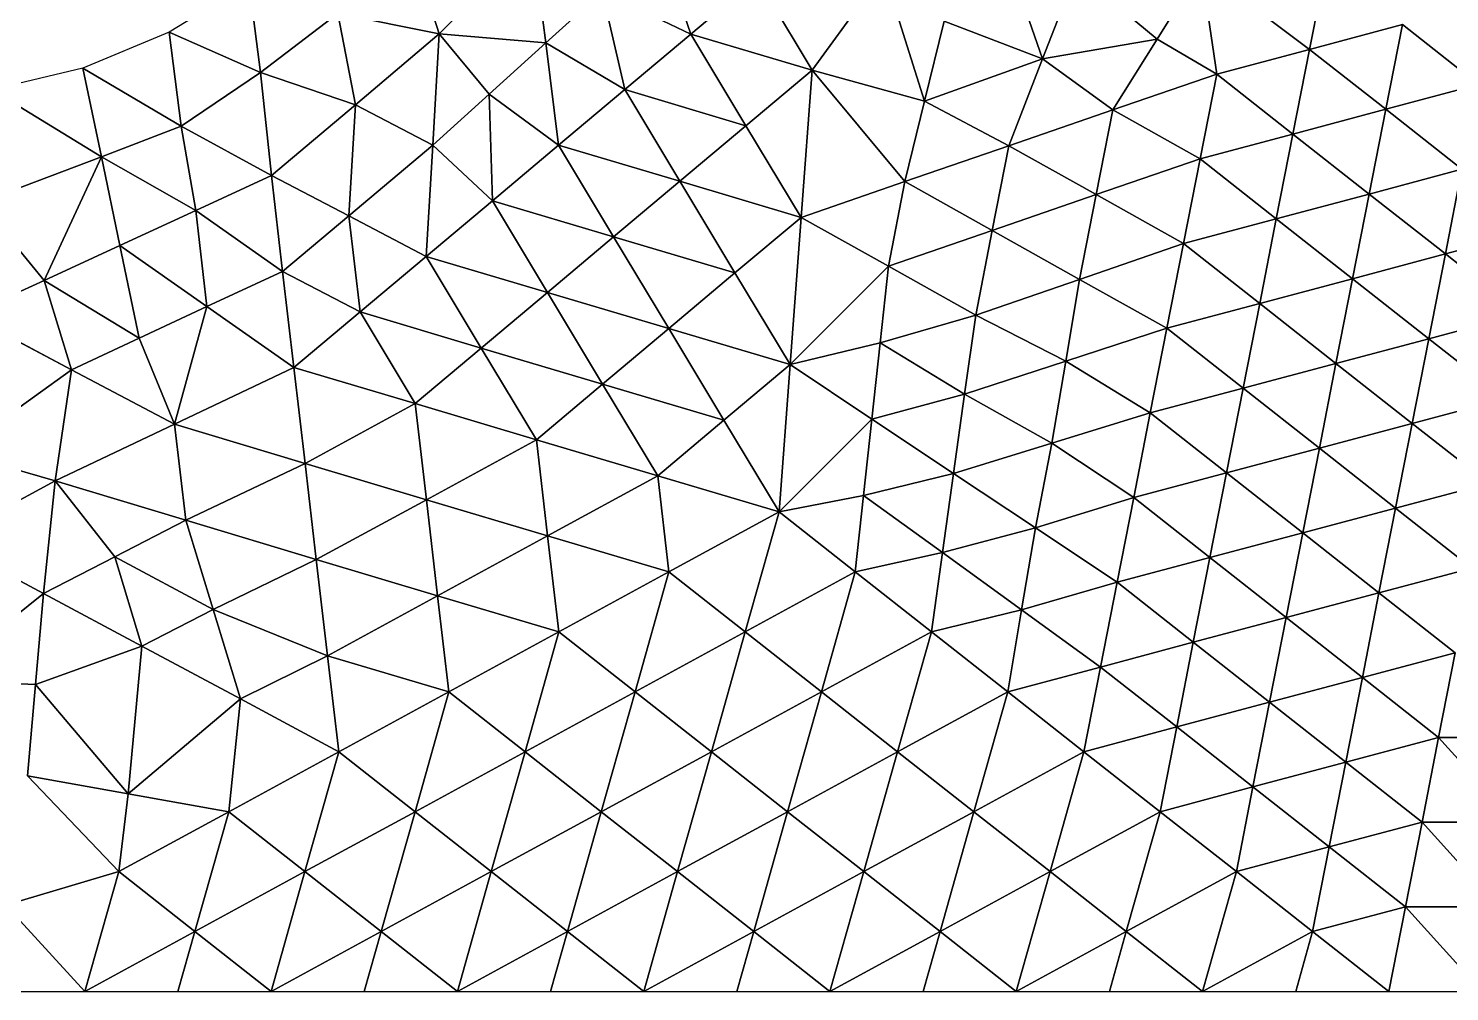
# Model space of a CAD drawing. Extents: x 100 to 350, y 100 to 150.
# Drawn here: x 152.18 to 176.02, y 100 to 116.15 of the extents above; entities that cross this region are included whole.
import ezdxf

# ---------------------------------------------------------------- set-up
doc = ezdxf.new("R2010")
doc.units = 0

msp = doc.modelspace()

# ---------------------------------------------------------------- linework, layer by layer
at = {"color": 1}
for p, q in [((169.192222, 115.643797), (168.425078, 117.830168)), ((168.425078, 117.830168), (169.192222, 115.643797)), ((158.580689, 117.592052), (159.071207, 116.061956)), ((159.071207, 116.061956), (158.580689, 117.592052)), ((160.64094, 117.626952), (159.071207, 116.061956)), ((159.071207, 116.061956), (160.64094, 117.626952)), ((160.856143, 115.910965), (160.64094, 117.626952)), ((160.64094, 117.626952), (160.856143, 115.910965)), ((163.291313, 116.05939), (162.750992, 117.625669)), ((162.750992, 117.625669), (163.291313, 116.05939)), ((166.526599, 117.100836), (165.325947, 115.454093)), ((165.325947, 115.454093), (166.526599, 117.100836)), ((167.212752, 114.931518), (166.526599, 117.100836)), ((166.526599, 117.100836), (167.212752, 114.931518)), ((169.192222, 115.643797), (169.75789, 117.101649)), ((169.75789, 117.101649), (169.192222, 115.643797)), ((171.111266, 115.974561), (169.75789, 117.101649)), ((169.75789, 117.101649), (171.111266, 115.974561)), ((171.111266, 115.974561), (171.853009, 117.162396)), ((171.853009, 117.162396), (171.111266, 115.974561)), ((173.669688, 115.802514), (171.853009, 117.162396)), ((171.853009, 117.162396), (172.112493, 115.387507)), ((171.853009, 117.162396), (173.669688, 115.802514)), ((172.112493, 115.387507), (171.853009, 117.162396)), ((173.669688, 115.802514), (173.948128, 117.223142)), ((173.948128, 117.223142), (173.669688, 115.802514)), ((156.073682, 115.413645), (155.877853, 116.90983)), ((155.877853, 116.90983), (156.073682, 115.413645)), ((163.291313, 116.05939), (164.401296, 116.991596)), ((164.401296, 116.991596), (163.291313, 116.05939)), ((164.401296, 116.991596), (165.325947, 115.454093)), ((165.325947, 115.454093), (164.401296, 116.991596)), ((161.803568, 116.768317), (160.856143, 115.910965)), ((160.856143, 115.910965), (161.803568, 116.768317)), ((161.803568, 116.768317), (163.291313, 116.05939)), ((161.803568, 116.768317), (162.18133, 115.127185)), ((163.291313, 116.05939), (161.803568, 116.768317)), ((162.18133, 115.127185), (161.803568, 116.768317)), ((156.073682, 115.413645), (157.366994, 116.401953)), ((157.366994, 116.401953), (156.073682, 115.413645)), ((157.366994, 116.401953), (157.66292, 114.874975)), ((159.071207, 116.061956), (157.366994, 116.401953)), ((157.366994, 116.401953), (159.071207, 116.061956)), ((157.66292, 114.874975), (157.366994, 116.401953)), ((167.541919, 116.277871), (167.212752, 114.931518)), ((167.212752, 114.931518), (167.541919, 116.277871)), ((167.541919, 116.277871), (169.192222, 115.643797)), ((169.192222, 115.643797), (167.541919, 116.277871)), ((175.226884, 116.217522), (173.669688, 115.802514)), ((173.669688, 115.802514), (175.226884, 116.217522)), ((175.226884, 116.217522), (174.948444, 114.796894)), ((174.948444, 114.796894), (175.226884, 116.217522)), ((175.226884, 116.217522), (176.505639, 115.211901)), ((176.505639, 115.211901), (175.226884, 116.217522)), ((154.539905, 116.089935), (156.073682, 115.413645)), ((156.073682, 115.413645), (154.539905, 116.089935)), ((154.539905, 116.089935), (154.739786, 114.517181)), ((154.739786, 114.517181), (154.539905, 116.089935)), ((157.66292, 114.874975), (159.071207, 116.061956)), ((159.071207, 116.061956), (157.66292, 114.874975)), ((158.961294, 114.196262), (159.071207, 116.061956)), ((159.071207, 116.061956), (158.961294, 114.196262)), ((159.071207, 116.061956), (160.856143, 115.910965)), ((160.856143, 115.910965), (159.071207, 116.061956)), ((159.071207, 116.061956), (159.908719, 115.053614)), ((159.908719, 115.053614), (159.071207, 116.061956)), ((160.856143, 115.910965), (159.908719, 115.053614)), ((159.908719, 115.053614), (160.856143, 115.910965)), ((161.071347, 114.194979), (160.856143, 115.910965)), ((162.18133, 115.127185), (160.856143, 115.910965)), ((160.856143, 115.910965), (161.071347, 114.194979)), ((160.856143, 115.910965), (162.18133, 115.127185)), ((163.291313, 116.05939), (162.18133, 115.127185)), ((162.18133, 115.127185), (163.291313, 116.05939)), ((164.215964, 114.521887), (163.291313, 116.05939)), ((165.325947, 115.454093), (163.291313, 116.05939)), ((163.291313, 116.05939), (164.215964, 114.521887)), ((163.291313, 116.05939), (165.325947, 115.454093)), ((171.111266, 115.974561), (169.192222, 115.643797)), ((169.192222, 115.643797), (171.111266, 115.974561)), ((170.369523, 114.786727), (171.111266, 115.974561)), ((171.111266, 115.974561), (170.369523, 114.786727)), ((172.112493, 115.387507), (171.111266, 115.974561)), ((171.111266, 115.974561), (172.112493, 115.387507)), ((167.212752, 114.931518), (169.192222, 115.643797)), ((169.192222, 115.643797), (167.212752, 114.931518)), ((169.192222, 115.643797), (168.626554, 114.185946)), ((168.626554, 114.185946), (169.192222, 115.643797)), ((169.192222, 115.643797), (170.369523, 114.786727)), ((170.369523, 114.786727), (169.192222, 115.643797)), ((172.112493, 115.387507), (173.669688, 115.802514)), ((173.669688, 115.802514), (172.112493, 115.387507)), ((173.391249, 114.381887), (173.669688, 115.802514)), ((173.669688, 115.802514), (173.391249, 114.381887)), ((173.669688, 115.802514), (174.948444, 114.796894)), ((174.948444, 114.796894), (173.669688, 115.802514)), ((153.09017, 115.489435), (154.739786, 114.517181)), ((153.402058, 114.0023), (153.09017, 115.489435)), ((154.739786, 114.517181), (153.09017, 115.489435)), ((153.09017, 115.489435), (153.402058, 114.0023)), ((154.739786, 114.517181), (156.073682, 115.413645)), ((156.073682, 115.413645), (154.739786, 114.517181)), ((156.254633, 113.687993), (156.073682, 115.413645)), ((156.073682, 115.413645), (157.66292, 114.874975)), ((156.073682, 115.413645), (156.254633, 113.687993)), ((157.66292, 114.874975), (156.073682, 115.413645)), ((164.215964, 114.521887), (165.325947, 115.454093)), ((165.325947, 115.454093), (164.215964, 114.521887)), ((165.325947, 115.454093), (165.140616, 112.984384)), ((165.140616, 112.984384), (165.325947, 115.454093)), ((166.883585, 113.585165), (165.325947, 115.454093)), ((165.325947, 115.454093), (167.212752, 114.931518)), ((167.212752, 114.931518), (165.325947, 115.454093)), ((165.325947, 115.454093), (166.883585, 113.585165)), ((170.369523, 114.786727), (172.112493, 115.387507)), ((172.112493, 115.387507), (170.369523, 114.786727)), ((171.834053, 113.966879), (172.112493, 115.387507)), ((172.112493, 115.387507), (171.834053, 113.966879)), ((172.112493, 115.387507), (173.391249, 114.381887)), ((173.391249, 114.381887), (172.112493, 115.387507)), ((174.948444, 114.796894), (176.505639, 115.211901)), ((176.505639, 115.211901), (174.948444, 114.796894)), ((153.402058, 114.0023), (151.564345, 115.123117)), ((151.564345, 115.123117), (153.402058, 114.0023)), ((159.908719, 115.053614), (158.961294, 114.196262)), ((158.961294, 114.196262), (159.908719, 115.053614)), ((159.908719, 115.053614), (161.071347, 114.194979)), ((159.908719, 115.053614), (159.961364, 113.262773)), ((161.071347, 114.194979), (159.908719, 115.053614)), ((159.961364, 113.262773), (159.908719, 115.053614)), ((162.18133, 115.127185), (161.071347, 114.194979)), ((161.071347, 114.194979), (162.18133, 115.127185)), ((162.18133, 115.127185), (164.215964, 114.521887)), ((162.18133, 115.127185), (163.105981, 113.589682)), ((164.215964, 114.521887), (162.18133, 115.127185)), ((163.105981, 113.589682), (162.18133, 115.127185)), ((166.883585, 113.585165), (167.212752, 114.931518)), ((167.212752, 114.931518), (166.883585, 113.585165)), ((168.626554, 114.185946), (167.212752, 114.931518)), ((167.212752, 114.931518), (168.626554, 114.185946)), ((157.66292, 114.874975), (156.254633, 113.687993)), ((156.254633, 113.687993), (157.66292, 114.874975)), ((157.66292, 114.874975), (157.553007, 113.009281)), ((157.553007, 113.009281), (157.66292, 114.874975)), ((158.961294, 114.196262), (157.66292, 114.874975)), ((157.66292, 114.874975), (158.961294, 114.196262)), ((168.626554, 114.185946), (170.369523, 114.786727)), ((170.369523, 114.786727), (168.626554, 114.185946)), ((170.369523, 114.786727), (170.091084, 113.366099)), ((170.091084, 113.366099), (170.369523, 114.786727)), ((171.834053, 113.966879), (170.369523, 114.786727)), ((170.369523, 114.786727), (171.834053, 113.966879)), ((173.391249, 114.381887), (174.948444, 114.796894)), ((174.948444, 114.796894), (173.391249, 114.381887)), ((174.948444, 114.796894), (174.670004, 113.376266)), ((174.670004, 113.376266), (174.948444, 114.796894)), ((174.948444, 114.796894), (176.2272, 113.791273)), ((176.2272, 113.791273), (174.948444, 114.796894)), ((153.402058, 114.0023), (154.739786, 114.517181)), ((154.739786, 114.517181), (153.402058, 114.0023)), ((156.254633, 113.687993), (154.739786, 114.517181)), ((154.739786, 114.517181), (154.98429, 113.101579)), ((154.739786, 114.517181), (156.254633, 113.687993)), ((154.98429, 113.101579), (154.739786, 114.517181)), ((164.215964, 114.521887), (163.105981, 113.589682)), ((163.105981, 113.589682), (164.215964, 114.521887)), ((165.140616, 112.984384), (164.215964, 114.521887)), ((164.215964, 114.521887), (165.140616, 112.984384)), ((173.391249, 114.381887), (171.834053, 113.966879)), ((171.834053, 113.966879), (173.391249, 114.381887)), ((173.112809, 112.961259), (173.391249, 114.381887)), ((173.391249, 114.381887), (173.112809, 112.961259)), ((174.670004, 113.376266), (173.391249, 114.381887)), ((173.391249, 114.381887), (174.670004, 113.376266)), ((151.368802, 113.232727), (153.402058, 114.0023)), ((153.402058, 114.0023), (151.368802, 113.232727)), ((153.402058, 114.0023), (152.443602, 111.928751)), ((152.443602, 111.928751), (153.402058, 114.0023)), ((153.713946, 112.515165), (153.402058, 114.0023)), ((154.98429, 113.101579), (153.402058, 114.0023)), ((153.402058, 114.0023), (153.713946, 112.515165)), ((153.402058, 114.0023), (154.98429, 113.101579)), ((157.553007, 113.009281), (158.961294, 114.196262)), ((158.961294, 114.196262), (157.553007, 113.009281)), ((158.961294, 114.196262), (158.851381, 112.330568)), ((158.851381, 112.330568), (158.961294, 114.196262)), ((159.961364, 113.262773), (158.961294, 114.196262)), ((158.961294, 114.196262), (159.961364, 113.262773)), ((159.961364, 113.262773), (161.071347, 114.194979)), ((161.071347, 114.194979), (159.961364, 113.262773)), ((163.105981, 113.589682), (161.071347, 114.194979)), ((161.071347, 114.194979), (161.995998, 112.657476)), ((161.995998, 112.657476), (161.071347, 114.194979)), ((161.071347, 114.194979), (163.105981, 113.589682)), ((166.883585, 113.585165), (168.626554, 114.185946)), ((168.626554, 114.185946), (166.883585, 113.585165)), ((168.626554, 114.185946), (168.348115, 112.765318)), ((168.348115, 112.765318), (168.626554, 114.185946)), ((170.091084, 113.366099), (168.626554, 114.185946)), ((168.626554, 114.185946), (170.091084, 113.366099)), ((170.091084, 113.366099), (171.834053, 113.966879)), ((171.834053, 113.966879), (170.091084, 113.366099)), ((171.834053, 113.966879), (171.555613, 112.546251)), ((171.555613, 112.546251), (171.834053, 113.966879)), ((173.112809, 112.961259), (171.834053, 113.966879)), ((171.834053, 113.966879), (173.112809, 112.961259)), ((176.2272, 113.791273), (174.670004, 113.376266)), ((174.670004, 113.376266), (176.2272, 113.791273)), ((175.94876, 112.370645), (176.2272, 113.791273)), ((176.2272, 113.791273), (175.94876, 112.370645)), ((154.98429, 113.101579), (156.254633, 113.687993)), ((156.254633, 113.687993), (154.98429, 113.101579)), ((157.553007, 113.009281), (156.254633, 113.687993)), ((156.254633, 113.687993), (156.443024, 112.077075)), ((156.254633, 113.687993), (157.553007, 113.009281)), ((156.443024, 112.077075), (156.254633, 113.687993)), ((163.105981, 113.589682), (161.995998, 112.657476)), ((161.995998, 112.657476), (163.105981, 113.589682)), ((164.030633, 112.052179), (163.105981, 113.589682)), ((163.105981, 113.589682), (165.140616, 112.984384)), ((165.140616, 112.984384), (163.105981, 113.589682)), ((163.105981, 113.589682), (164.030633, 112.052179)), ((165.140616, 112.984384), (166.883585, 113.585165)), ((166.883585, 113.585165), (165.140616, 112.984384)), ((166.605145, 112.164537), (166.883585, 113.585165)), ((166.883585, 113.585165), (166.605145, 112.164537)), ((166.883585, 113.585165), (168.348115, 112.765318)), ((168.348115, 112.765318), (166.883585, 113.585165)), ((158.851381, 112.330568), (159.961364, 113.262773)), ((159.961364, 113.262773), (158.851381, 112.330568)), ((160.886015, 111.725271), (159.961364, 113.262773)), ((161.995998, 112.657476), (159.961364, 113.262773)), ((159.961364, 113.262773), (160.886015, 111.725271)), ((159.961364, 113.262773), (161.995998, 112.657476)), ((170.091084, 113.366099), (168.348115, 112.765318)), ((168.348115, 112.765318), (170.091084, 113.366099)), ((169.812644, 111.945471), (170.091084, 113.366099)), ((170.091084, 113.366099), (169.812644, 111.945471)), ((171.555613, 112.546251), (170.091084, 113.366099)), ((170.091084, 113.366099), (171.555613, 112.546251)), ((174.670004, 113.376266), (173.112809, 112.961259)), ((173.112809, 112.961259), (174.670004, 113.376266)), ((174.391565, 111.955638), (174.670004, 113.376266)), ((174.670004, 113.376266), (174.391565, 111.955638)), ((174.670004, 113.376266), (175.94876, 112.370645)), ((175.94876, 112.370645), (174.670004, 113.376266)), ((151.368802, 113.232727), (152.443602, 111.928751)), ((152.443602, 111.928751), (151.368802, 113.232727)), ((153.713946, 112.515165), (154.98429, 113.101579)), ((154.98429, 113.101579), (153.713946, 112.515165)), ((154.98429, 113.101579), (155.17268, 111.490661)), ((156.443024, 112.077075), (154.98429, 113.101579)), ((154.98429, 113.101579), (156.443024, 112.077075)), ((155.17268, 111.490661), (154.98429, 113.101579)), ((156.443024, 112.077075), (157.553007, 113.009281)), ((157.553007, 113.009281), (156.443024, 112.077075)), ((158.851381, 112.330568), (157.553007, 113.009281)), ((157.553007, 113.009281), (157.741397, 111.398362)), ((157.553007, 113.009281), (158.851381, 112.330568)), ((157.741397, 111.398362), (157.553007, 113.009281)), ((164.030633, 112.052179), (165.140616, 112.984384)), ((165.140616, 112.984384), (164.030633, 112.052179)), ((165.140616, 112.984384), (164.955284, 110.514676)), ((164.955284, 110.514676), (165.140616, 112.984384)), ((165.140616, 112.984384), (166.605145, 112.164537)), ((166.605145, 112.164537), (165.140616, 112.984384)), ((173.112809, 112.961259), (171.555613, 112.546251)), ((171.555613, 112.546251), (173.112809, 112.961259)), ((172.834369, 111.540631), (173.112809, 112.961259)), ((173.112809, 112.961259), (172.834369, 111.540631)), ((174.391565, 111.955638), (173.112809, 112.961259)), ((173.112809, 112.961259), (174.391565, 111.955638)), ((175.94876, 112.370645), (177.505956, 112.785652)), ((177.505956, 112.785652), (175.94876, 112.370645)), ((160.886015, 111.725271), (161.995998, 112.657476)), ((161.995998, 112.657476), (160.886015, 111.725271)), ((161.995998, 112.657476), (164.030633, 112.052179)), ((161.995998, 112.657476), (162.92065, 111.119973)), ((164.030633, 112.052179), (161.995998, 112.657476)), ((162.92065, 111.119973), (161.995998, 112.657476)), ((168.348115, 112.765318), (166.605145, 112.164537)), ((166.605145, 112.164537), (168.348115, 112.765318)), ((168.069675, 111.34469), (168.348115, 112.765318)), ((168.348115, 112.765318), (168.069675, 111.34469)), ((168.348115, 112.765318), (169.812644, 111.945471)), ((169.812644, 111.945471), (168.348115, 112.765318)), ((169.812644, 111.945471), (171.555613, 112.546251)), ((171.555613, 112.546251), (169.812644, 111.945471)), ((171.277174, 111.125624), (171.555613, 112.546251)), ((171.555613, 112.546251), (171.277174, 111.125624)), ((171.555613, 112.546251), (172.834369, 111.540631)), ((172.834369, 111.540631), (171.555613, 112.546251)), ((152.443602, 111.928751), (153.713946, 112.515165)), ((153.713946, 112.515165), (152.443602, 111.928751)), ((154.037134, 110.960082), (153.713946, 112.515165)), ((153.713946, 112.515165), (155.17268, 111.490661)), ((155.17268, 111.490661), (153.713946, 112.515165)), ((153.713946, 112.515165), (154.037134, 110.960082)), ((157.741397, 111.398362), (158.851381, 112.330568)), ((158.851381, 112.330568), (157.741397, 111.398362)), ((160.886015, 111.725271), (158.851381, 112.330568)), ((158.851381, 112.330568), (159.776032, 110.793065)), ((158.851381, 112.330568), (160.886015, 111.725271)), ((159.776032, 110.793065), (158.851381, 112.330568)), ((175.94876, 112.370645), (174.391565, 111.955638)), ((174.391565, 111.955638), (175.94876, 112.370645)), ((175.670321, 110.950017), (175.94876, 112.370645)), ((175.94876, 112.370645), (175.670321, 110.950017)), ((177.227516, 111.365024), (175.94876, 112.370645)), ((175.94876, 112.370645), (177.227516, 111.365024)), ((155.17268, 111.490661), (156.443024, 112.077075)), ((156.443024, 112.077075), (155.17268, 111.490661)), ((156.631414, 110.466157), (156.443024, 112.077075)), ((156.443024, 112.077075), (157.741397, 111.398362)), ((157.741397, 111.398362), (156.443024, 112.077075)), ((156.443024, 112.077075), (156.631414, 110.466157)), ((164.955284, 110.514676), (166.605145, 112.164537)), ((166.605145, 112.164537), (164.955284, 110.514676)), ((166.605145, 112.164537), (166.466036, 110.883239)), ((166.466036, 110.883239), (166.605145, 112.164537)), ((168.069675, 111.34469), (166.605145, 112.164537)), ((166.605145, 112.164537), (168.069675, 111.34469)), ((152.443602, 111.928751), (151.173258, 111.342337)), ((151.173258, 111.342337), (152.443602, 111.928751)), ((154.037134, 110.960082), (152.443602, 111.928751)), ((152.443602, 111.928751), (152.901587, 110.429503)), ((152.443602, 111.928751), (154.037134, 110.960082)), ((152.901587, 110.429503), (152.443602, 111.928751)), ((162.92065, 111.119973), (164.030633, 112.052179)), ((164.030633, 112.052179), (162.92065, 111.119973)), ((164.955284, 110.514676), (164.030633, 112.052179)), ((164.030633, 112.052179), (164.955284, 110.514676)), ((168.069675, 111.34469), (169.812644, 111.945471)), ((169.812644, 111.945471), (168.069675, 111.34469)), ((169.812644, 111.945471), (169.580648, 110.571286)), ((169.580648, 110.571286), (169.812644, 111.945471)), ((171.277174, 111.125624), (169.812644, 111.945471)), ((169.812644, 111.945471), (171.277174, 111.125624)), ((174.391565, 111.955638), (172.834369, 111.540631)), ((172.834369, 111.540631), (174.391565, 111.955638)), ((174.113125, 110.53501), (174.391565, 111.955638)), ((174.391565, 111.955638), (174.113125, 110.53501)), ((175.670321, 110.950017), (174.391565, 111.955638)), ((174.391565, 111.955638), (175.670321, 110.950017)), ((160.886015, 111.725271), (159.776032, 110.793065)), ((159.776032, 110.793065), (160.886015, 111.725271)), ((161.810667, 110.187768), (160.886015, 111.725271)), ((162.92065, 111.119973), (160.886015, 111.725271)), ((160.886015, 111.725271), (161.810667, 110.187768)), ((160.886015, 111.725271), (162.92065, 111.119973)), ((152.901587, 110.429503), (151.173258, 111.342337)), ((151.173258, 111.342337), (152.901587, 110.429503)), ((154.037134, 110.960082), (155.17268, 111.490661)), ((155.17268, 111.490661), (154.037134, 110.960082)), ((155.17268, 111.490661), (154.629915, 109.516668)), ((154.629915, 109.516668), (155.17268, 111.490661)), ((156.631414, 110.466157), (155.17268, 111.490661)), ((155.17268, 111.490661), (156.631414, 110.466157)), ((157.741397, 111.398362), (156.631414, 110.466157)), ((156.631414, 110.466157), (157.741397, 111.398362)), ((157.741397, 111.398362), (158.666049, 109.860859)), ((159.776032, 110.793065), (157.741397, 111.398362)), ((157.741397, 111.398362), (159.776032, 110.793065)), ((158.666049, 109.860859), (157.741397, 111.398362)), ((166.466036, 110.883239), (168.069675, 111.34469)), ((168.069675, 111.34469), (166.466036, 110.883239)), ((168.069675, 111.34469), (167.884122, 110.016949)), ((167.884122, 110.016949), (168.069675, 111.34469)), ((169.580648, 110.571286), (168.069675, 111.34469)), ((168.069675, 111.34469), (169.580648, 110.571286)), ((172.834369, 111.540631), (171.277174, 111.125624)), ((171.277174, 111.125624), (172.834369, 111.540631)), ((172.55593, 110.120003), (172.834369, 111.540631)), ((172.834369, 111.540631), (172.55593, 110.120003)), ((172.834369, 111.540631), (174.113125, 110.53501)), ((174.113125, 110.53501), (172.834369, 111.540631)), ((177.227516, 111.365024), (175.670321, 110.950017)), ((175.670321, 110.950017), (177.227516, 111.365024)), ((162.92065, 111.119973), (161.810667, 110.187768)), ((161.810667, 110.187768), (162.92065, 111.119973)), ((163.845301, 109.58247), (162.92065, 111.119973)), ((162.92065, 111.119973), (164.955284, 110.514676)), ((164.955284, 110.514676), (162.92065, 111.119973)), ((162.92065, 111.119973), (163.845301, 109.58247)), ((169.580648, 110.571286), (171.277174, 111.125624)), ((171.277174, 111.125624), (169.580648, 110.571286)), ((171.277174, 111.125624), (170.998734, 109.704996)), ((170.998734, 109.704996), (171.277174, 111.125624)), ((172.55593, 110.120003), (171.277174, 111.125624)), ((171.277174, 111.125624), (172.55593, 110.120003)), ((152.901587, 110.429503), (154.037134, 110.960082)), ((154.037134, 110.960082), (152.901587, 110.429503)), ((154.629915, 109.516668), (154.037134, 110.960082)), ((154.037134, 110.960082), (154.629915, 109.516668)), ((164.955284, 110.514676), (166.466036, 110.883239)), ((166.466036, 110.883239), (164.955284, 110.514676)), ((166.466036, 110.883239), (166.326927, 109.601942)), ((166.326927, 109.601942), (166.466036, 110.883239)), ((166.466036, 110.883239), (167.884122, 110.016949)), ((167.884122, 110.016949), (166.466036, 110.883239)), ((175.670321, 110.950017), (174.113125, 110.53501)), ((174.113125, 110.53501), (175.670321, 110.950017)), ((175.391881, 109.529389), (175.670321, 110.950017)), ((175.670321, 110.950017), (175.391881, 109.529389)), ((176.949077, 109.944396), (175.670321, 110.950017)), ((175.670321, 110.950017), (176.949077, 109.944396)), ((158.666049, 109.860859), (159.776032, 110.793065)), ((159.776032, 110.793065), (158.666049, 109.860859)), ((159.776032, 110.793065), (161.810667, 110.187768)), ((159.776032, 110.793065), (160.700683, 109.255562)), ((161.810667, 110.187768), (159.776032, 110.793065)), ((160.700683, 109.255562), (159.776032, 110.793065)), ((152.901587, 110.429503), (150.97608, 109.043906)), ((150.97608, 109.043906), (152.901587, 110.429503)), ((152.628416, 108.567179), (152.901587, 110.429503)), ((152.901587, 110.429503), (152.628416, 108.567179)), ((152.901587, 110.429503), (154.629915, 109.516668)), ((154.629915, 109.516668), (152.901587, 110.429503)), ((154.629915, 109.516668), (156.631414, 110.466157)), ((156.631414, 110.466157), (154.629915, 109.516668)), ((156.819805, 108.855239), (156.631414, 110.466157)), ((158.666049, 109.860859), (156.631414, 110.466157)), ((156.631414, 110.466157), (156.819805, 108.855239)), ((156.631414, 110.466157), (158.666049, 109.860859)), ((163.845301, 109.58247), (164.955284, 110.514676)), ((164.955284, 110.514676), (163.845301, 109.58247)), ((164.955284, 110.514676), (164.769952, 108.044967)), ((164.769952, 108.044967), (164.955284, 110.514676)), ((166.326927, 109.601942), (164.955284, 110.514676)), ((164.955284, 110.514676), (166.326927, 109.601942)), ((167.884122, 110.016949), (169.580648, 110.571286)), ((169.580648, 110.571286), (167.884122, 110.016949)), ((169.580648, 110.571286), (169.348652, 109.197102)), ((169.348652, 109.197102), (169.580648, 110.571286)), ((170.998734, 109.704996), (169.580648, 110.571286)), ((169.580648, 110.571286), (170.998734, 109.704996)), ((174.113125, 110.53501), (172.55593, 110.120003)), ((172.55593, 110.120003), (174.113125, 110.53501)), ((174.113125, 110.53501), (173.834686, 109.114382)), ((173.834686, 109.114382), (174.113125, 110.53501)), ((174.113125, 110.53501), (175.391881, 109.529389)), ((175.391881, 109.529389), (174.113125, 110.53501)), ((160.700683, 109.255562), (161.810667, 110.187768)), ((161.810667, 110.187768), (160.700683, 109.255562)), ((161.810667, 110.187768), (163.845301, 109.58247)), ((162.735318, 108.650265), (161.810667, 110.187768)), ((161.810667, 110.187768), (162.735318, 108.650265)), ((163.845301, 109.58247), (161.810667, 110.187768)), ((167.884122, 110.016949), (166.326927, 109.601942)), ((166.326927, 109.601942), (167.884122, 110.016949)), ((167.884122, 110.016949), (167.69857, 108.689208)), ((167.69857, 108.689208), (167.884122, 110.016949)), ((167.884122, 110.016949), (169.348652, 109.197102)), ((169.348652, 109.197102), (167.884122, 110.016949)), ((172.55593, 110.120003), (170.998734, 109.704996)), ((170.998734, 109.704996), (172.55593, 110.120003)), ((172.27749, 108.699375), (172.55593, 110.120003)), ((172.55593, 110.120003), (172.27749, 108.699375)), ((172.55593, 110.120003), (173.834686, 109.114382)), ((173.834686, 109.114382), (172.55593, 110.120003)), ((175.391881, 109.529389), (176.949077, 109.944396)), ((176.949077, 109.944396), (175.391881, 109.529389)), ((158.666049, 109.860859), (156.819805, 108.855239)), ((156.819805, 108.855239), (158.666049, 109.860859)), ((160.700683, 109.255562), (158.666049, 109.860859)), ((158.666049, 109.860859), (158.854439, 108.249941)), ((158.854439, 108.249941), (158.666049, 109.860859)), ((158.666049, 109.860859), (160.700683, 109.255562)), ((169.348652, 109.197102), (170.998734, 109.704996)), ((170.998734, 109.704996), (169.348652, 109.197102)), ((170.720295, 108.284368), (170.998734, 109.704996)), ((170.998734, 109.704996), (170.720295, 108.284368)), ((170.998734, 109.704996), (172.27749, 108.699375)), ((172.27749, 108.699375), (170.998734, 109.704996)), ((154.629915, 109.516668), (152.628416, 108.567179)), ((152.628416, 108.567179), (154.629915, 109.516668)), ((154.818306, 107.90575), (154.629915, 109.516668)), ((156.819805, 108.855239), (154.629915, 109.516668)), ((154.629915, 109.516668), (154.818306, 107.90575)), ((154.629915, 109.516668), (156.819805, 108.855239)), ((163.845301, 109.58247), (162.735318, 108.650265)), ((162.735318, 108.650265), (163.845301, 109.58247)), ((164.769952, 108.044967), (163.845301, 109.58247)), ((163.845301, 109.58247), (164.769952, 108.044967)), ((164.769952, 108.044967), (166.326927, 109.601942)), ((166.326927, 109.601942), (164.769952, 108.044967)), ((166.326927, 109.601942), (166.187818, 108.320644)), ((166.187818, 108.320644), (166.326927, 109.601942)), ((167.69857, 108.689208), (166.326927, 109.601942)), ((166.326927, 109.601942), (167.69857, 108.689208)), ((173.834686, 109.114382), (175.391881, 109.529389)), ((175.391881, 109.529389), (173.834686, 109.114382)), ((175.391881, 109.529389), (175.113442, 108.108761)), ((175.113442, 108.108761), (175.391881, 109.529389)), ((176.670637, 108.523768), (175.391881, 109.529389)), ((175.391881, 109.529389), (176.670637, 108.523768)), ((158.854439, 108.249941), (160.700683, 109.255562)), ((160.700683, 109.255562), (158.854439, 108.249941)), ((162.735318, 108.650265), (160.700683, 109.255562)), ((160.700683, 109.255562), (160.889074, 107.644644)), ((160.700683, 109.255562), (162.735318, 108.650265)), ((160.889074, 107.644644), (160.700683, 109.255562)), ((169.348652, 109.197102), (167.69857, 108.689208)), ((167.69857, 108.689208), (169.348652, 109.197102)), ((169.348652, 109.197102), (169.070213, 107.776474)), ((169.070213, 107.776474), (169.348652, 109.197102)), ((170.720295, 108.284368), (169.348652, 109.197102)), ((169.348652, 109.197102), (170.720295, 108.284368)), ((152.628416, 108.567179), (150.97608, 109.043906)), ((150.97608, 109.043906), (152.628416, 108.567179)), ((172.27749, 108.699375), (173.834686, 109.114382)), ((173.834686, 109.114382), (172.27749, 108.699375)), ((173.834686, 109.114382), (173.556246, 107.693754)), ((173.556246, 107.693754), (173.834686, 109.114382)), ((173.834686, 109.114382), (175.113442, 108.108761)), ((175.113442, 108.108761), (173.834686, 109.114382)), ((156.819805, 108.855239), (154.818306, 107.90575)), ((154.818306, 107.90575), (156.819805, 108.855239)), ((156.819805, 108.855239), (158.854439, 108.249941)), ((157.008195, 107.24432), (156.819805, 108.855239)), ((158.854439, 108.249941), (156.819805, 108.855239)), ((156.819805, 108.855239), (157.008195, 107.24432)), ((150.782172, 107.561558), (152.628416, 108.567179)), ((152.628416, 108.567179), (150.782172, 107.561558)), ((152.628416, 108.567179), (152.432873, 106.67679)), ((152.432873, 106.67679), (152.628416, 108.567179)), ((152.628416, 108.567179), (154.818306, 107.90575)), ((153.62559, 107.29127), (152.628416, 108.567179)), ((154.818306, 107.90575), (152.628416, 108.567179)), ((152.628416, 108.567179), (153.62559, 107.29127)), ((160.889074, 107.644644), (162.735318, 108.650265)), ((162.735318, 108.650265), (160.889074, 107.644644)), ((164.769952, 108.044967), (162.735318, 108.650265)), ((162.735318, 108.650265), (162.923708, 107.039346)), ((162.735318, 108.650265), (164.769952, 108.044967)), ((162.923708, 107.039346), (162.735318, 108.650265)), ((166.187818, 108.320644), (167.69857, 108.689208)), ((167.69857, 108.689208), (166.187818, 108.320644)), ((167.69857, 108.689208), (167.513017, 107.361467)), ((167.513017, 107.361467), (167.69857, 108.689208)), ((169.070213, 107.776474), (167.69857, 108.689208)), ((167.69857, 108.689208), (169.070213, 107.776474)), ((170.720295, 108.284368), (172.27749, 108.699375)), ((172.27749, 108.699375), (170.720295, 108.284368)), ((171.999051, 107.278747), (172.27749, 108.699375)), ((172.27749, 108.699375), (171.999051, 107.278747)), ((173.556246, 107.693754), (172.27749, 108.699375)), ((172.27749, 108.699375), (173.556246, 107.693754)), ((175.113442, 108.108761), (176.670637, 108.523768)), ((176.670637, 108.523768), (175.113442, 108.108761)), ((157.008195, 107.24432), (158.854439, 108.249941)), ((158.854439, 108.249941), (157.008195, 107.24432)), ((158.854439, 108.249941), (160.889074, 107.644644)), ((160.889074, 107.644644), (158.854439, 108.249941)), ((158.854439, 108.249941), (159.04283, 106.639023)), ((159.04283, 106.639023), (158.854439, 108.249941)), ((164.769952, 108.044967), (166.187818, 108.320644)), ((166.187818, 108.320644), (164.769952, 108.044967)), ((166.187818, 108.320644), (166.048708, 107.039346)), ((166.048708, 107.039346), (166.187818, 108.320644)), ((166.187818, 108.320644), (167.513017, 107.361467)), ((167.513017, 107.361467), (166.187818, 108.320644)), ((169.070213, 107.776474), (170.720295, 108.284368)), ((170.720295, 108.284368), (169.070213, 107.776474)), ((170.441855, 106.86374), (170.720295, 108.284368)), ((170.720295, 108.284368), (170.441855, 106.86374)), ((171.999051, 107.278747), (170.720295, 108.284368)), ((170.720295, 108.284368), (171.999051, 107.278747)), ((164.769952, 108.044967), (162.923708, 107.039346)), ((162.923708, 107.039346), (164.769952, 108.044967)), ((164.202464, 106.033726), (164.769952, 108.044967)), ((164.769952, 108.044967), (164.202464, 106.033726)), ((166.048708, 107.039346), (164.769952, 108.044967)), ((164.769952, 108.044967), (166.048708, 107.039346)), ((173.556246, 107.693754), (175.113442, 108.108761)), ((175.113442, 108.108761), (173.556246, 107.693754)), ((175.113442, 108.108761), (174.835002, 106.688133)), ((174.835002, 106.688133), (175.113442, 108.108761)), ((175.113442, 108.108761), (176.392198, 107.10314)), ((176.392198, 107.10314), (175.113442, 108.108761)), ((154.818306, 107.90575), (153.62559, 107.29127)), ((153.62559, 107.29127), (154.818306, 107.90575)), ((154.818306, 107.90575), (157.008195, 107.24432)), ((155.276291, 106.406501), (154.818306, 107.90575)), ((157.008195, 107.24432), (154.818306, 107.90575)), ((154.818306, 107.90575), (155.276291, 106.406501)), ((167.513017, 107.361467), (169.070213, 107.776474)), ((169.070213, 107.776474), (167.513017, 107.361467)), ((169.070213, 107.776474), (168.838216, 106.402289)), ((168.838216, 106.402289), (169.070213, 107.776474)), ((169.070213, 107.776474), (170.441855, 106.86374)), ((170.441855, 106.86374), (169.070213, 107.776474)), ((152.432873, 106.67679), (150.782172, 107.561558)), ((150.782172, 107.561558), (152.432873, 106.67679)), ((159.04283, 106.639023), (160.889074, 107.644644)), ((160.889074, 107.644644), (159.04283, 106.639023)), ((160.889074, 107.644644), (162.923708, 107.039346)), ((160.889074, 107.644644), (161.077464, 106.033726)), ((162.923708, 107.039346), (160.889074, 107.644644)), ((161.077464, 106.033726), (160.889074, 107.644644)), ((171.999051, 107.278747), (173.556246, 107.693754)), ((173.556246, 107.693754), (171.999051, 107.278747)), ((173.277807, 106.273126), (173.556246, 107.693754)), ((173.556246, 107.693754), (173.277807, 106.273126)), ((173.556246, 107.693754), (174.835002, 106.688133)), ((174.835002, 106.688133), (173.556246, 107.693754)), ((152.432873, 106.67679), (153.62559, 107.29127)), ((153.62559, 107.29127), (152.432873, 106.67679)), ((154.083574, 105.792021), (153.62559, 107.29127)), ((153.62559, 107.29127), (155.276291, 106.406501)), ((153.62559, 107.29127), (154.083574, 105.792021)), ((155.276291, 106.406501), (153.62559, 107.29127)), ((167.513017, 107.361467), (166.048708, 107.039346)), ((166.048708, 107.039346), (167.513017, 107.361467)), ((167.513017, 107.361467), (167.327464, 106.033726)), ((167.327464, 106.033726), (167.513017, 107.361467)), ((167.513017, 107.361467), (168.838216, 106.402289)), ((168.838216, 106.402289), (167.513017, 107.361467)), ((157.008195, 107.24432), (155.276291, 106.406501)), ((155.276291, 106.406501), (157.008195, 107.24432)), ((159.04283, 106.639023), (157.008195, 107.24432)), ((157.008195, 107.24432), (157.196586, 105.633402)), ((157.196586, 105.633402), (157.008195, 107.24432)), ((157.008195, 107.24432), (159.04283, 106.639023)), ((171.999051, 107.278747), (170.441855, 106.86374)), ((170.441855, 106.86374), (171.999051, 107.278747)), ((171.720611, 105.858119), (171.999051, 107.278747)), ((171.999051, 107.278747), (171.720611, 105.858119)), ((173.277807, 106.273126), (171.999051, 107.278747)), ((171.999051, 107.278747), (173.277807, 106.273126)), ((174.835002, 106.688133), (176.392198, 107.10314)), ((176.392198, 107.10314), (174.835002, 106.688133)), ((162.923708, 107.039346), (161.077464, 106.033726)), ((161.077464, 106.033726), (162.923708, 107.039346)), ((162.923708, 107.039346), (162.35622, 105.028105)), ((162.35622, 105.028105), (162.923708, 107.039346)), ((162.923708, 107.039346), (164.202464, 106.033726)), ((164.202464, 106.033726), (162.923708, 107.039346)), ((164.202464, 106.033726), (166.048708, 107.039346)), ((166.048708, 107.039346), (164.202464, 106.033726)), ((165.48122, 105.028105), (166.048708, 107.039346)), ((166.048708, 107.039346), (165.48122, 105.028105)), ((167.327464, 106.033726), (166.048708, 107.039346)), ((166.048708, 107.039346), (167.327464, 106.033726)), ((168.838216, 106.402289), (170.441855, 106.86374)), ((170.441855, 106.86374), (168.838216, 106.402289)), ((170.441855, 106.86374), (170.163416, 105.443112)), ((170.163416, 105.443112), (170.441855, 106.86374)), ((170.441855, 106.86374), (171.720611, 105.858119)), ((171.720611, 105.858119), (170.441855, 106.86374)), ((150.63073, 105.228784), (152.432873, 106.67679)), ((152.432873, 106.67679), (150.63073, 105.228784)), ((152.297241, 105.148401), (152.432873, 106.67679)), ((152.432873, 106.67679), (152.297241, 105.148401)), ((152.432873, 106.67679), (154.083574, 105.792021)), ((154.083574, 105.792021), (152.432873, 106.67679)), ((157.196586, 105.633402), (159.04283, 106.639023)), ((159.04283, 106.639023), (157.196586, 105.633402)), ((161.077464, 106.033726), (159.04283, 106.639023)), ((159.04283, 106.639023), (159.23122, 105.028105)), ((159.23122, 105.028105), (159.04283, 106.639023)), ((159.04283, 106.639023), (161.077464, 106.033726)), ((174.835002, 106.688133), (173.277807, 106.273126)), ((173.277807, 106.273126), (174.835002, 106.688133)), ((174.835002, 106.688133), (174.556563, 105.267505)), ((174.556563, 105.267505), (174.835002, 106.688133)), ((176.113758, 105.682512), (174.835002, 106.688133)), ((174.835002, 106.688133), (176.113758, 105.682512)), ((155.276291, 106.406501), (154.083574, 105.792021)), ((154.083574, 105.792021), (155.276291, 106.406501)), ((155.276291, 106.406501), (157.196586, 105.633402)), ((155.734275, 104.907252), (155.276291, 106.406501)), ((155.276291, 106.406501), (155.734275, 104.907252)), ((157.196586, 105.633402), (155.276291, 106.406501)), ((168.838216, 106.402289), (167.327464, 106.033726)), ((167.327464, 106.033726), (168.838216, 106.402289)), ((168.60622, 105.028105), (168.838216, 106.402289)), ((168.838216, 106.402289), (168.60622, 105.028105)), ((170.163416, 105.443112), (168.838216, 106.402289)), ((168.838216, 106.402289), (170.163416, 105.443112)), ((173.277807, 106.273126), (171.720611, 105.858119)), ((171.720611, 105.858119), (173.277807, 106.273126)), ((172.999367, 104.852498), (173.277807, 106.273126)), ((173.277807, 106.273126), (172.999367, 104.852498)), ((174.556563, 105.267505), (173.277807, 106.273126)), ((173.277807, 106.273126), (174.556563, 105.267505)), ((159.23122, 105.028105), (161.077464, 106.033726)), ((161.077464, 106.033726), (159.23122, 105.028105)), ((161.077464, 106.033726), (160.509976, 104.022484)), ((160.509976, 104.022484), (161.077464, 106.033726)), ((161.077464, 106.033726), (162.35622, 105.028105)), ((162.35622, 105.028105), (161.077464, 106.033726)), ((162.35622, 105.028105), (164.202464, 106.033726)), ((164.202464, 106.033726), (162.35622, 105.028105)), ((163.634976, 104.022484), (164.202464, 106.033726)), ((164.202464, 106.033726), (163.634976, 104.022484)), ((164.202464, 106.033726), (165.48122, 105.028105)), ((165.48122, 105.028105), (164.202464, 106.033726)), ((167.327464, 106.033726), (165.48122, 105.028105)), ((165.48122, 105.028105), (167.327464, 106.033726)), ((166.759976, 104.022484), (167.327464, 106.033726)), ((167.327464, 106.033726), (166.759976, 104.022484)), ((167.327464, 106.033726), (168.60622, 105.028105)), ((168.60622, 105.028105), (167.327464, 106.033726)), ((171.720611, 105.858119), (170.163416, 105.443112)), ((170.163416, 105.443112), (171.720611, 105.858119)), ((171.720611, 105.858119), (171.442172, 104.437491)), ((171.442172, 104.437491), (171.720611, 105.858119)), ((172.999367, 104.852498), (171.720611, 105.858119)), ((171.720611, 105.858119), (172.999367, 104.852498)), ((154.083574, 105.792021), (152.297241, 105.148401)), ((152.297241, 105.148401), (154.083574, 105.792021)), ((154.083574, 105.792021), (153.850171, 103.318438)), ((153.850171, 103.318438), (154.083574, 105.792021)), ((154.083574, 105.792021), (155.734275, 104.907252)), ((155.734275, 104.907252), (154.083574, 105.792021)), ((155.734275, 104.907252), (157.196586, 105.633402)), ((157.196586, 105.633402), (155.734275, 104.907252)), ((157.196586, 105.633402), (159.23122, 105.028105)), ((157.196586, 105.633402), (157.384976, 104.022484)), ((159.23122, 105.028105), (157.196586, 105.633402)), ((157.384976, 104.022484), (157.196586, 105.633402)), ((174.556563, 105.267505), (176.113758, 105.682512)), ((176.113758, 105.682512), (174.556563, 105.267505)), ((176.113758, 105.682512), (175.835319, 104.261884)), ((175.835319, 104.261884), (176.113758, 105.682512)), ((170.163416, 105.443112), (168.60622, 105.028105)), ((168.60622, 105.028105), (170.163416, 105.443112)), ((169.884976, 104.022484), (170.163416, 105.443112)), ((170.163416, 105.443112), (169.884976, 104.022484)), ((170.163416, 105.443112), (171.442172, 104.437491)), ((171.442172, 104.437491), (170.163416, 105.443112)), ((152.297241, 105.148401), (150.63073, 105.228784)), ((150.63073, 105.228784), (152.297241, 105.148401)), ((152.161609, 103.620013), (152.297241, 105.148401)), ((152.297241, 105.148401), (152.161609, 103.620013)), ((153.850171, 103.318438), (152.297241, 105.148401)), ((152.297241, 105.148401), (153.850171, 103.318438)), ((172.999367, 104.852498), (174.556563, 105.267505)), ((174.556563, 105.267505), (172.999367, 104.852498)), ((174.556563, 105.267505), (174.278123, 103.846877)), ((174.278123, 103.846877), (174.556563, 105.267505)), ((174.556563, 105.267505), (175.835319, 104.261884)), ((175.835319, 104.261884), (174.556563, 105.267505)), ((155.734275, 104.907252), (153.850171, 103.318438)), ((153.850171, 103.318438), (155.734275, 104.907252)), ((155.734275, 104.907252), (155.538732, 103.016863)), ((155.538732, 103.016863), (155.734275, 104.907252)), ((157.384976, 104.022484), (155.734275, 104.907252)), ((155.734275, 104.907252), (157.384976, 104.022484)), ((159.23122, 105.028105), (157.384976, 104.022484)), ((157.384976, 104.022484), (159.23122, 105.028105)), ((159.23122, 105.028105), (158.663732, 103.016863)), ((158.663732, 103.016863), (159.23122, 105.028105)), ((160.509976, 104.022484), (159.23122, 105.028105)), ((159.23122, 105.028105), (160.509976, 104.022484)), ((162.35622, 105.028105), (160.509976, 104.022484)), ((160.509976, 104.022484), (162.35622, 105.028105)), ((161.788732, 103.016863), (162.35622, 105.028105)), ((162.35622, 105.028105), (161.788732, 103.016863)), ((162.35622, 105.028105), (163.634976, 104.022484)), ((163.634976, 104.022484), (162.35622, 105.028105)), ((165.48122, 105.028105), (163.634976, 104.022484)), ((163.634976, 104.022484), (165.48122, 105.028105)), ((164.913732, 103.016863), (165.48122, 105.028105)), ((165.48122, 105.028105), (164.913732, 103.016863)), ((165.48122, 105.028105), (166.759976, 104.022484)), ((166.759976, 104.022484), (165.48122, 105.028105)), ((168.60622, 105.028105), (166.759976, 104.022484)), ((166.759976, 104.022484), (168.60622, 105.028105)), ((168.60622, 105.028105), (168.038732, 103.016863)), ((168.038732, 103.016863), (168.60622, 105.028105)), ((169.884976, 104.022484), (168.60622, 105.028105)), ((168.60622, 105.028105), (169.884976, 104.022484)), ((171.442172, 104.437491), (172.999367, 104.852498)), ((172.999367, 104.852498), (171.442172, 104.437491)), ((172.999367, 104.852498), (172.720928, 103.43187)), ((172.720928, 103.43187), (172.999367, 104.852498)), ((174.278123, 103.846877), (172.999367, 104.852498)), ((172.999367, 104.852498), (174.278123, 103.846877)), ((169.884976, 104.022484), (171.442172, 104.437491)), ((171.442172, 104.437491), (169.884976, 104.022484)), ((171.442172, 104.437491), (171.163732, 103.016863)), ((171.163732, 103.016863), (171.442172, 104.437491)), ((171.442172, 104.437491), (172.720928, 103.43187)), ((172.720928, 103.43187), (171.442172, 104.437491)), ((175.835319, 104.261884), (174.278123, 103.846877)), ((174.278123, 103.846877), (175.835319, 104.261884)), ((175.835319, 104.261884), (175.556879, 102.841256)), ((175.556879, 102.841256), (175.835319, 104.261884)), ((175.835319, 104.261884), (177.397819, 104.261884)), ((175.835319, 104.261884), (177.119379, 102.841256)), ((177.397819, 104.261884), (175.835319, 104.261884)), ((177.119379, 102.841256), (175.835319, 104.261884)), ((155.538732, 103.016863), (157.384976, 104.022484)), ((157.384976, 104.022484), (155.538732, 103.016863)), ((157.384976, 104.022484), (156.817488, 102.011242)), ((156.817488, 102.011242), (157.384976, 104.022484)), ((158.663732, 103.016863), (157.384976, 104.022484)), ((157.384976, 104.022484), (158.663732, 103.016863)), ((160.509976, 104.022484), (158.663732, 103.016863)), ((158.663732, 103.016863), (160.509976, 104.022484)), ((160.509976, 104.022484), (159.942488, 102.011242)), ((159.942488, 102.011242), (160.509976, 104.022484)), ((161.788732, 103.016863), (160.509976, 104.022484)), ((160.509976, 104.022484), (161.788732, 103.016863)), ((163.634976, 104.022484), (161.788732, 103.016863)), ((161.788732, 103.016863), (163.634976, 104.022484)), ((163.634976, 104.022484), (163.067488, 102.011242)), ((163.067488, 102.011242), (163.634976, 104.022484)), ((163.634976, 104.022484), (164.913732, 103.016863)), ((164.913732, 103.016863), (163.634976, 104.022484)), ((164.913732, 103.016863), (166.759976, 104.022484)), ((166.759976, 104.022484), (164.913732, 103.016863)), ((166.759976, 104.022484), (166.192488, 102.011242)), ((166.192488, 102.011242), (166.759976, 104.022484)), ((166.759976, 104.022484), (168.038732, 103.016863)), ((168.038732, 103.016863), (166.759976, 104.022484)), ((168.038732, 103.016863), (169.884976, 104.022484)), ((169.884976, 104.022484), (168.038732, 103.016863)), ((169.884976, 104.022484), (169.317488, 102.011242)), ((169.317488, 102.011242), (169.884976, 104.022484)), ((171.163732, 103.016863), (169.884976, 104.022484)), ((169.884976, 104.022484), (171.163732, 103.016863)), ((172.720928, 103.43187), (174.278123, 103.846877)), ((174.278123, 103.846877), (172.720928, 103.43187)), ((173.999684, 102.426249), (174.278123, 103.846877)), ((174.278123, 103.846877), (173.999684, 102.426249)), ((175.556879, 102.841256), (174.278123, 103.846877)), ((174.278123, 103.846877), (175.556879, 102.841256)), ((152.161609, 103.620013), (153.850171, 103.318438)), ((153.692488, 102.011242), (152.161609, 103.620013)), ((153.850171, 103.318438), (152.161609, 103.620013)), ((152.161609, 103.620013), (153.692488, 102.011242)), ((153.850171, 103.318438), (153.692488, 102.011242)), ((153.692488, 102.011242), (153.850171, 103.318438)), ((155.538732, 103.016863), (153.850171, 103.318438)), ((153.850171, 103.318438), (155.538732, 103.016863)), ((172.720928, 103.43187), (171.163732, 103.016863)), ((171.163732, 103.016863), (172.720928, 103.43187)), ((172.720928, 103.43187), (172.442488, 102.011242)), ((172.442488, 102.011242), (172.720928, 103.43187)), ((172.720928, 103.43187), (173.999684, 102.426249)), ((173.999684, 102.426249), (172.720928, 103.43187)), ((153.692488, 102.011242), (155.538732, 103.016863)), ((155.538732, 103.016863), (153.692488, 102.011242)), ((155.538732, 103.016863), (154.971244, 101.005621)), ((154.971244, 101.005621), (155.538732, 103.016863)), ((156.817488, 102.011242), (155.538732, 103.016863)), ((155.538732, 103.016863), (156.817488, 102.011242)), ((158.663732, 103.016863), (156.817488, 102.011242)), ((156.817488, 102.011242), (158.663732, 103.016863)), ((158.096244, 101.005621), (158.663732, 103.016863)), ((158.663732, 103.016863), (158.096244, 101.005621)), ((159.942488, 102.011242), (158.663732, 103.016863)), ((158.663732, 103.016863), (159.942488, 102.011242)), ((159.942488, 102.011242), (161.788732, 103.016863)), ((161.788732, 103.016863), (159.942488, 102.011242)), ((161.221244, 101.005621), (161.788732, 103.016863)), ((161.788732, 103.016863), (161.221244, 101.005621)), ((161.788732, 103.016863), (163.067488, 102.011242)), ((163.067488, 102.011242), (161.788732, 103.016863)), ((163.067488, 102.011242), (164.913732, 103.016863)), ((164.913732, 103.016863), (163.067488, 102.011242)), ((164.913732, 103.016863), (164.346244, 101.005621)), ((164.346244, 101.005621), (164.913732, 103.016863)), ((164.913732, 103.016863), (166.192488, 102.011242)), ((166.192488, 102.011242), (164.913732, 103.016863)), ((166.192488, 102.011242), (168.038732, 103.016863)), ((168.038732, 103.016863), (166.192488, 102.011242)), ((168.038732, 103.016863), (167.471244, 101.005621)), ((167.471244, 101.005621), (168.038732, 103.016863)), ((169.317488, 102.011242), (168.038732, 103.016863)), ((168.038732, 103.016863), (169.317488, 102.011242)), ((169.317488, 102.011242), (171.163732, 103.016863)), ((171.163732, 103.016863), (169.317488, 102.011242)), ((170.596244, 101.005621), (171.163732, 103.016863)), ((171.163732, 103.016863), (170.596244, 101.005621)), ((172.442488, 102.011242), (171.163732, 103.016863)), ((171.163732, 103.016863), (172.442488, 102.011242)), ((175.556879, 102.841256), (173.999684, 102.426249)), ((173.999684, 102.426249), (175.556879, 102.841256)), ((175.556879, 102.841256), (175.27844, 101.420628)), ((175.27844, 101.420628), (175.556879, 102.841256)), ((176.84094, 101.420628), (175.556879, 102.841256)), ((177.119379, 102.841256), (175.556879, 102.841256)), ((175.556879, 102.841256), (176.84094, 101.420628)), ((175.556879, 102.841256), (177.119379, 102.841256)), ((173.999684, 102.426249), (172.442488, 102.011242)), ((172.442488, 102.011242), (173.999684, 102.426249)), ((173.721244, 101.005621), (173.999684, 102.426249)), ((173.999684, 102.426249), (173.721244, 101.005621)), ((173.999684, 102.426249), (175.27844, 101.420628)), ((175.27844, 101.420628), (173.999684, 102.426249)), ((153.692488, 102.011242), (151.802144, 101.448005)), ((151.802144, 101.448005), (153.692488, 102.011242)), ((153.125, 100), (153.692488, 102.011242)), ((153.692488, 102.011242), (153.125, 100)), ((154.971244, 101.005621), (153.692488, 102.011242)), ((153.692488, 102.011242), (154.971244, 101.005621)), ((156.817488, 102.011242), (154.971244, 101.005621)), ((154.971244, 101.005621), (156.817488, 102.011242)), ((156.817488, 102.011242), (156.25, 100)), ((156.25, 100), (156.817488, 102.011242)), ((158.096244, 101.005621), (156.817488, 102.011242)), ((156.817488, 102.011242), (158.096244, 101.005621)), ((158.096244, 101.005621), (159.942488, 102.011242)), ((159.942488, 102.011242), (158.096244, 101.005621)), ((159.942488, 102.011242), (159.375, 100)), ((159.375, 100), (159.942488, 102.011242)), ((159.942488, 102.011242), (161.221244, 101.005621)), ((161.221244, 101.005621), (159.942488, 102.011242)), ((161.221244, 101.005621), (163.067488, 102.011242)), ((163.067488, 102.011242), (161.221244, 101.005621)), ((162.5, 100), (163.067488, 102.011242)), ((163.067488, 102.011242), (162.5, 100)), ((163.067488, 102.011242), (164.346244, 101.005621)), ((164.346244, 101.005621), (163.067488, 102.011242)), ((166.192488, 102.011242), (164.346244, 101.005621)), ((164.346244, 101.005621), (166.192488, 102.011242)), ((165.625, 100), (166.192488, 102.011242)), ((166.192488, 102.011242), (165.625, 100)), ((167.471244, 101.005621), (166.192488, 102.011242)), ((166.192488, 102.011242), (167.471244, 101.005621)), ((169.317488, 102.011242), (167.471244, 101.005621)), ((167.471244, 101.005621), (169.317488, 102.011242)), ((169.317488, 102.011242), (168.75, 100)), ((168.75, 100), (169.317488, 102.011242)), ((170.596244, 101.005621), (169.317488, 102.011242)), ((169.317488, 102.011242), (170.596244, 101.005621)), ((172.442488, 102.011242), (170.596244, 101.005621)), ((170.596244, 101.005621), (172.442488, 102.011242)), ((171.875, 100), (172.442488, 102.011242)), ((172.442488, 102.011242), (171.875, 100)), ((172.442488, 102.011242), (173.721244, 101.005621)), ((173.721244, 101.005621), (172.442488, 102.011242)), ((151.802144, 101.448005), (153.125, 100)), ((153.125, 100), (151.802144, 101.448005)), ((173.721244, 101.005621), (175.27844, 101.420628)), ((175.27844, 101.420628), (173.721244, 101.005621)), ((175.27844, 101.420628), (175, 100)), ((175, 100), (175.27844, 101.420628)), ((175.27844, 101.420628), (176.84094, 101.420628)), ((175.27844, 101.420628), (176.5625, 100)), ((176.84094, 101.420628), (175.27844, 101.420628)), ((176.5625, 100), (175.27844, 101.420628)), ((154.971244, 101.005621), (153.125, 100)), ((153.125, 100), (154.971244, 101.005621)), ((154.6875, 100), (154.971244, 101.005621)), ((154.971244, 101.005621), (154.6875, 100)), ((154.971244, 101.005621), (156.25, 100)), ((156.25, 100), (154.971244, 101.005621)), ((156.25, 100), (158.096244, 101.005621)), ((158.096244, 101.005621), (156.25, 100)), ((157.8125, 100), (158.096244, 101.005621)), ((158.096244, 101.005621), (157.8125, 100)), ((158.096244, 101.005621), (159.375, 100)), ((159.375, 100), (158.096244, 101.005621)), ((159.375, 100), (161.221244, 101.005621)), ((161.221244, 101.005621), (159.375, 100)), ((160.9375, 100), (161.221244, 101.005621)), ((161.221244, 101.005621), (160.9375, 100)), ((161.221244, 101.005621), (162.5, 100)), ((162.5, 100), (161.221244, 101.005621)), ((164.346244, 101.005621), (162.5, 100)), ((162.5, 100), (164.346244, 101.005621)), ((164.0625, 100), (164.346244, 101.005621)), ((164.346244, 101.005621), (164.0625, 100)), ((164.346244, 101.005621), (165.625, 100)), ((165.625, 100), (164.346244, 101.005621)), ((167.471244, 101.005621), (165.625, 100)), ((165.625, 100), (167.471244, 101.005621)), ((167.1875, 100), (167.471244, 101.005621)), ((167.471244, 101.005621), (167.1875, 100)), ((167.471244, 101.005621), (168.75, 100)), ((168.75, 100), (167.471244, 101.005621)), ((168.75, 100), (170.596244, 101.005621)), ((170.596244, 101.005621), (168.75, 100)), ((170.3125, 100), (170.596244, 101.005621)), ((170.596244, 101.005621), (170.3125, 100)), ((170.596244, 101.005621), (171.875, 100)), ((171.875, 100), (170.596244, 101.005621)), ((173.721244, 101.005621), (171.875, 100)), ((171.875, 100), (173.721244, 101.005621)), ((173.4375, 100), (173.721244, 101.005621)), ((173.721244, 101.005621), (173.4375, 100)), ((175, 100), (173.721244, 101.005621)), ((173.721244, 101.005621), (175, 100))]:
    msp.add_line(p, q, dxfattribs=at)
at = {"color": 7}
for p, q in [((155.877853, 116.90983), (154.539905, 116.089935)), ((154.539905, 116.089935), (153.09017, 115.489435)), ((153.09017, 115.489435), (151.564345, 115.123117)), ((151.5625, 100), (153.125, 100)), ((153.125, 100), (154.6875, 100)), ((154.6875, 100), (156.25, 100)), ((156.25, 100), (157.8125, 100)), ((157.8125, 100), (159.375, 100)), ((159.375, 100), (160.9375, 100)), ((160.9375, 100), (162.5, 100)), ((162.5, 100), (164.0625, 100)), ((164.0625, 100), (165.625, 100)), ((165.625, 100), (167.1875, 100)), ((167.1875, 100), (168.75, 100)), ((168.75, 100), (170.3125, 100)), ((170.3125, 100), (171.875, 100)), ((171.875, 100), (173.4375, 100)), ((173.4375, 100), (175, 100)), ((175, 100), (176.5625, 100))]:
    msp.add_line(p, q, dxfattribs=at)

doc.saveas('drawing.dxf')
